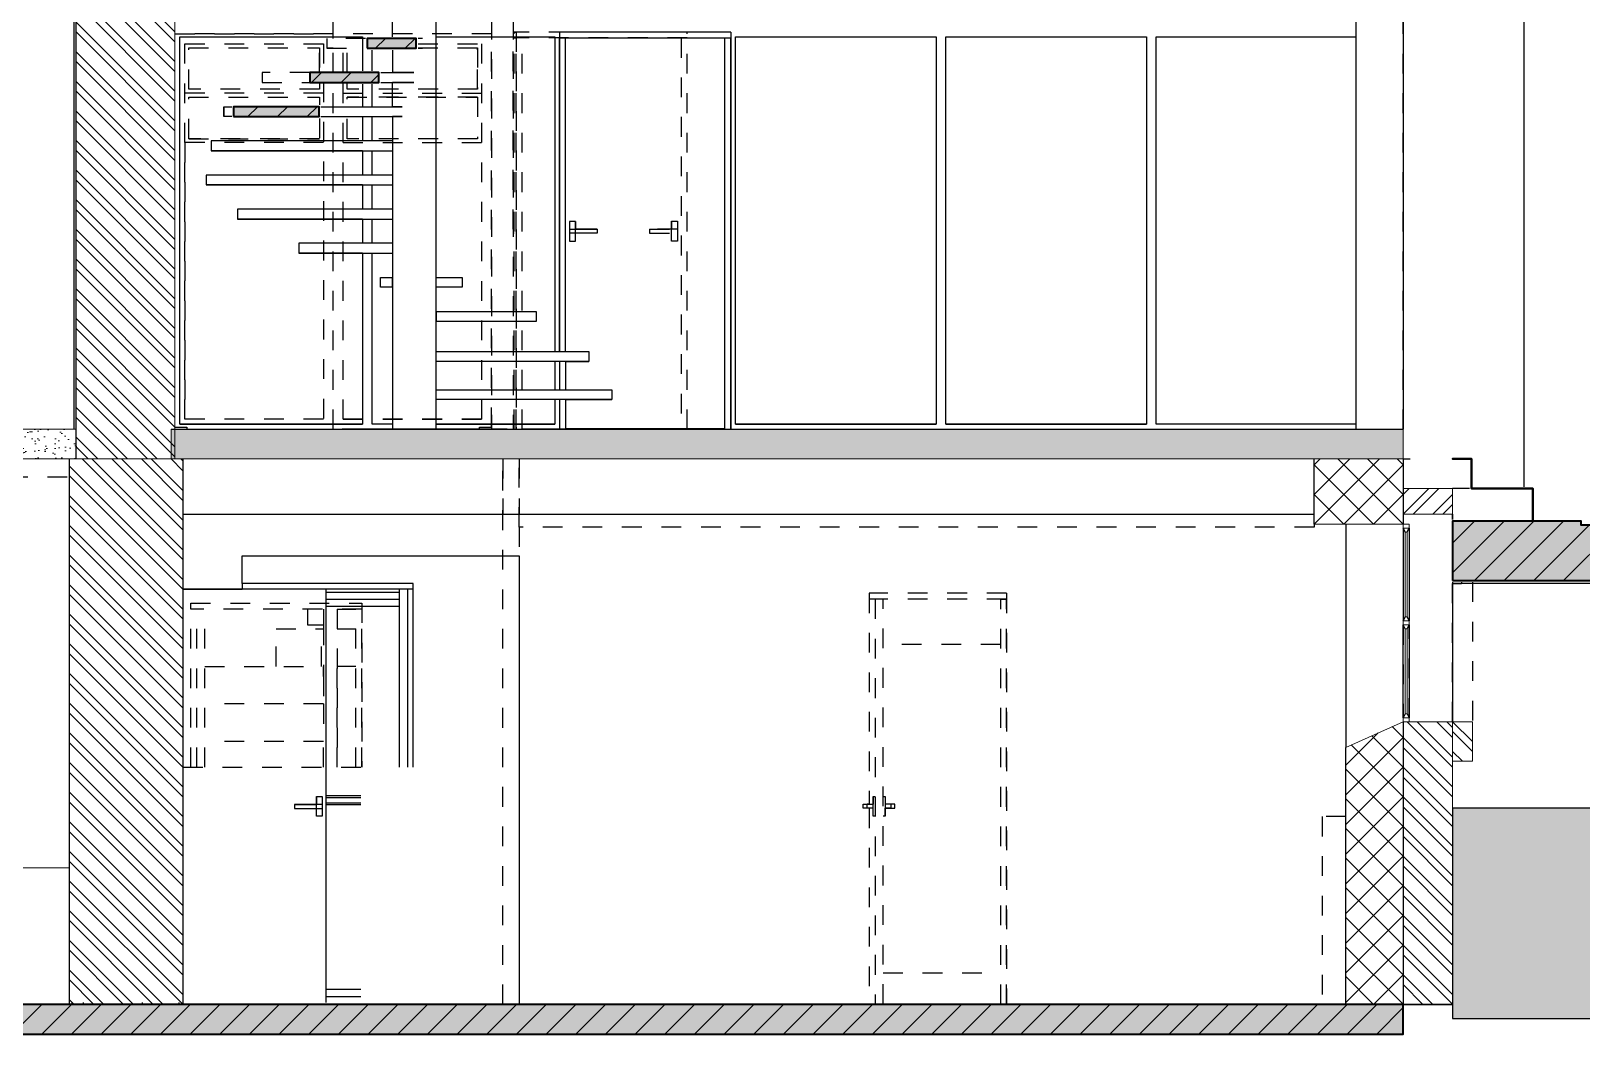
# Model space of a CAD drawing. Header units: metres. Extents: x -22.1 to 20.5, y -0.2 to 10.9.
# Drawn here: x -9.5 to -1.66, y -0.15 to 4.92 of the extents above; entities that cross this region are included whole.
import ezdxf

# ---------------------------------------------------------------- set-up
doc = ezdxf.new("R2010")
doc.units = ezdxf.units.M
doc.linetypes.add('DASH', pattern=[0.2, 0.1, -0.1])
for name, color, linetype in [('01_DALLE_EXT-S', 7, 'CONTINUOUS'), ('01_DALLE_EXT-S-SH', 7, 'CONTINUOUS'), ('01_DALLE_INT-R', 7, 'CONTINUOUS'), ('01_DALLE_INT-S', 7, 'CONTINUOUS'), ('01_DALLE_INT-S-SH', 7, 'CONTINUOUS'), ('02_MURS_MAISON-F', 7, 'CONTINUOUS'), ('02_MURS_MAISON-R', 7, 'CONTINUOUS'), ('02_MURS_MAISON-S', 7, 'CONTINUOUS'), ('02_MURS_MAISON-S-SH', 7, 'CONTINUOUS'), ('04_MENUISERIE-F', 7, 'CONTINUOUS'), ('04_MENUISERIE-R', 7, 'CONTINUOUS'), ('04_MENUISERIE-S', 7, 'CONTINUOUS'), ('06_CLOISON-F', 7, 'CONTINUOUS'), ('06_CLOISON-R', 7, 'CONTINUOUS'), ('07_DOUBLAGE-F', 7, 'CONTINUOUS'), ('07_DOUBLAGE-R', 7, 'CONTINUOUS'), ('07_DOUBLAGE-S', 7, 'CONTINUOUS'), ('07_DOUBLAGE-S-SH', 7, 'CONTINUOUS'), ('08_MEUBLES___SANITAIRE-R', 7, 'CONTINUOUS'), ('08_MEUBLES___SANITAIRE-S', 7, 'CONTINUOUS'), ('23_TN-S', 7, 'CONTINUOUS'), ('23_TN-S-SF', 7, 'CONTINUOUS'), ('LAYER0-F', 7, 'CONTINUOUS'), ('LAYER0-R', 7, 'CONTINUOUS'), ('Z_02_R_0-F', 7, 'CONTINUOUS'), ('Z_02_R_0-R', 7, 'CONTINUOUS'), ('Z_02_R_0-S', 7, 'CONTINUOUS'), ('Z_02_R_0-S-SF', 7, 'CONTINUOUS'), ('Z_02_R_0-S-SH', 7, 'CONTINUOUS'), ('Z_03_R-1-R', 7, 'CONTINUOUS'), ('Z_03_R-1-S', 7, 'CONTINUOUS'), ('Z_03_R-1-S-SF', 7, 'CONTINUOUS'), ('Z_03_R-1-S-SH', 7, 'CONTINUOUS'), ('Z_04_EXT_-F', 7, 'CONTINUOUS'), ('Z_04_EXT_-R', 7, 'CONTINUOUS'), ('Z_04_EXT_-S', 7, 'CONTINUOUS'), ('Z_04_EXT_-S-SF', 7, 'CONTINUOUS'), ('Z_04_EXT_-S-SH', 7, 'CONTINUOUS')]:
    doc.layers.add(name, color=color, linetype=linetype)
pattern_1 = [(45, (0, 0), (-0.07499985, 0.07499985), [])]

msp = doc.modelspace()

# ---------------------------------------------------------------- hatches: boundary and pattern name
at = {"layer": '01_DALLE_EXT-S-SH', "lineweight": 18}
h = msp.add_hatch(dxfattribs=at)
h.set_pattern_fill('ARCH screed', color=256, style=0, pattern_type=2)
h.set_pattern_definition([(37.5, (-12.041465, 2.76), (-0.0024094, 0.0736971), [0, -0.0581369, 0, -0.0650215, 0, -0.0621529]), (7.5, (-12.041465, 2.76), (0.0676903, 0.1079413), [0, -0.0313633, 0, -0.0523997, 0, -0.0200802]), (-32.5, (-12.08851, 2.76), (0.1191096, 0.0002164), [0, -0.019124, 0, -0.0688463, 0, -0.0898827]), (-42.5, (-12.08851, 2.76), (0.1149782, 0.0335693), [0, -0.009562, 0, -0.0451326, 0, -0.0516347])])
h.paths.add_polyline_path([(-12.0415, 2.91), (-12.0415, 2.76), (-9.2764, 2.76), (-9.2764, 2.91)], flags=16)
at = {"layer": '01_DALLE_INT-S-SH', "lineweight": 18}
h = msp.add_hatch(dxfattribs=at)
h.set_pattern_fill('ARCH screed', color=256, style=0, pattern_type=2)
h.set_pattern_definition([(37.5, (-8.796367, 2.76), (-0.00240937, 0.0736971), [0, -0.0581369, 0, -0.0650215, 0, -0.06215293]), (7.5, (-8.79637, 2.76), (0.0676903, 0.1079413), [0, -0.0313633, 0, -0.0523997, 0, -0.0200802]), (-32.5, (-8.84341, 2.76), (0.11910956, 0.00021645), [0, -0.019124, 0, -0.0688463, 0, -0.0898827]), (-42.5, (-8.84341, 2.76), (0.1149782, 0.0335693), [0, -0.009562, 0, -0.0451326, 0, -0.05163474])])
h.paths.add_polyline_path([(-8.7964, 2.76), (-2.5664, 2.76), (-2.5664, 2.91), (-2.6664, 2.91), (-8.7964, 2.91)], flags=16)
at = {"layer": '02_MURS_MAISON-S-SH', "lineweight": 18}
h = msp.add_hatch(dxfattribs=at)
h.set_pattern_fill('NEN metselwerk van baksteen (arcering)', color=256, style=0, pattern_type=2)
h.set_pattern_definition([(-45, (-9.27637, 5.87), (0.075, 0.075), []), (-45, (-9.27637, 5.82), (0.075, 0.075), [])])
h.paths.add_polyline_path([(-9.2764, 5.87), (-9.2764, 2.76), (-8.7764, 2.76), (-8.7764, 5.25), (-8.6264, 5.25), (-8.6264, 5.87)], flags=16)
h = msp.add_hatch(dxfattribs=at)
h.set_pattern_fill('NEN metselwerk van baksteen (arcering)', color=256, style=0, pattern_type=2)
h.set_pattern_definition([(135, (-8.73637, -4e-19), (-0.075, -0.075), []), (135, (-8.73637, 0.05), (-0.075, -0.075), [])])
h.paths.add_polyline_path([(-9.3114, 0), (-8.7364, 0), (-8.7364, 2.56), (-8.7364, 2.76), (-9.3114, 2.76), (-9.3114, 2.56)], flags=16)
h = msp.add_hatch(dxfattribs=at)
h.set_pattern_fill('NEN metselwerk van baksteen (arcering)', color=256, style=0, pattern_type=2)
h.set_pattern_definition([(45, (-2.56637, 2.48), (-0.075, 0.075), []), (45, (-2.51637, 2.48), (-0.075, 0.075), [])])
h.paths.add_polyline_path([(-2.5664, 2.48), (-2.3164, 2.48), (-2.3164, 2.61), (-2.5664, 2.61)], flags=16)
h = msp.add_hatch(dxfattribs=at)
h.set_pattern_fill('NEN metselwerk van baksteen (arcering)', color=256, style=0, pattern_type=2)
h.set_pattern_definition([(135, (-2.31637, -1e-15), (-0.075, -0.075), []), (135, (-2.31637, 0.05), (-0.075, -0.075), [])])
h.paths.add_polyline_path([(-2.5664, 0), (-2.3164, 0), (-2.3164, 1.43), (-2.5664, 1.43)], flags=16)
h = msp.add_hatch(dxfattribs=at)
h.set_pattern_fill('NEN metselwerk van baksteen (arcering)', color=256, style=0, pattern_type=2)
h.set_pattern_definition([(-45, (-2.31637, 1.43), (0.075, 0.075), []), (-45, (-2.31637, 1.38), (0.075, 0.075), [])])
h.paths.add_polyline_path([(-2.3164, 1.43), (-2.3164, 1.23), (-2.2164, 1.23), (-2.2164, 1.43)], flags=16)
at = {"layer": '07_DOUBLAGE-S-SH', "lineweight": 18}
h = msp.add_hatch(dxfattribs=at)
h.set_pattern_fill('NEN loofhout', color=256, style=0, pattern_type=2)
h.set_pattern_definition([(45, (-3.01637, 2.43), (-0.075, 0.075), []), (135, (-3.01637, 2.43), (-0.075, -0.075), [])])
h.paths.add_polyline_path([(-3.0164, 2.48), (-3.0164, 2.43), (-2.5664, 2.43), (-2.5664, 2.48), (-2.5664, 2.76), (-3.0164, 2.76)], flags=16)
h = msp.add_hatch(dxfattribs=at)
h.set_pattern_fill('NEN loofhout', color=256, style=0, pattern_type=2)
h.set_pattern_definition([(135, (-2.56637, -2e-14), (-0.075, -0.075), []), (225, (-2.56637, -2e-14), (0.075, -0.075), [])])
h.paths.add_polyline_path([(-2.8564, 0), (-2.5664, 0), (-2.5664, 1.43), (-2.8564, 1.3)], flags=16)
at = {"layer": '23_TN-S-SF', "true_color": 0xf5f5f5}
msp.add_hatch(color=7, dxfattribs=at).paths.add_polyline_path([(-2.3164, -0.0723), (19.5221, -0.0723), (19.5221, 0.9927), (-2.3164, 0.9927)], flags=16)
at = {"layer": 'Z_02_R_0-S-SF', "true_color": 0xf4f4f4}
for points in [[(-7.8039, 4.8373), (-7.5563, 4.8373), (-7.5563, 4.8873), (-7.8039, 4.8873)], [(-8.095, 4.6645), (-7.7449, 4.6645), (-7.7449, 4.7145), (-8.095, 4.7145)], [(-8.4803, 4.4918), (-8.0471, 4.4918), (-8.0471, 4.5418), (-8.4803, 4.5418)]]:
    msp.add_hatch(color=7, dxfattribs=at).paths.add_polyline_path(points, flags=16)
at = {"layer": 'Z_02_R_0-S-SH', "lineweight": 18, "true_color": 0x6e6e6e}
h = msp.add_hatch(dxfattribs=at)
h.set_pattern_fill('Skalp default', color=8, style=0, pattern_type=2)
h.set_pattern_definition(pattern_1)
h.paths.add_polyline_path([(-7.8039, 4.8373), (-7.5563, 4.8373), (-7.5563, 4.8873), (-7.8039, 4.8873)], flags=16)
h = msp.add_hatch(dxfattribs=at)
h.set_pattern_fill('Skalp default', color=8, style=0, pattern_type=2)
h.set_pattern_definition(pattern_1)
h.paths.add_polyline_path([(-8.095, 4.6645), (-7.7449, 4.6645), (-7.7449, 4.7145), (-8.095, 4.7145)], flags=16)
h = msp.add_hatch(dxfattribs=at)
h.set_pattern_fill('Skalp default', color=8, style=0, pattern_type=2)
h.set_pattern_definition(pattern_1)
h.paths.add_polyline_path([(-8.4803, 4.4918), (-8.0471, 4.4918), (-8.0471, 4.5418), (-8.4803, 4.5418)], flags=16)
at = {"layer": 'Z_03_R-1-S-SF', "true_color": 0xf4f4f4}
msp.add_hatch(color=7, dxfattribs=at).paths.add_polyline_path([(-19.1083, -0.15), (-2.5664, -0.15), (-2.5664, 0), (-8.7364, 0), (-9.3114, 0), (-12.4514, 0), (-19.1083, 0)], flags=16)
at = {"layer": 'Z_03_R-1-S-SH', "lineweight": 18, "true_color": 0x6e6e6e}
h = msp.add_hatch(dxfattribs=at)
h.set_pattern_fill('Skalp default', color=8, style=0, pattern_type=2)
h.set_pattern_definition(pattern_1)
h.paths.add_polyline_path([(-19.1083, -0.15), (-2.5664, -0.15), (-2.5664, 0), (-8.7364, 0), (-9.3114, 0), (-12.4514, 0), (-19.1083, 0)], flags=16)
at = {"layer": 'Z_04_EXT_-S-SF', "true_color": 0xf4f4f4}
msp.add_hatch(color=7, dxfattribs=at).paths.add_polyline_path([(-2.3164, 2.145), (-0.4564, 2.145), (-0.4564, 2.445), (-0.9012, 2.445), (-0.9012, 2.425), (-1.6666, 2.425), (-1.6666, 2.445), (-1.9114, 2.445), (-1.9114, 2.61), (-2.2214, 2.61), (-2.2214, 2.76), (-2.3164, 2.76), (-2.2214, 2.76), (-2.2214, 2.61), (-1.9114, 2.61), (-1.9114, 2.445), (-2.3164, 2.445)], flags=16)
at = {"layer": 'Z_04_EXT_-S-SH', "lineweight": 18, "true_color": 0x6e6e6e}
h = msp.add_hatch(dxfattribs=at)
h.set_pattern_fill('Skalp default', color=8, style=0, pattern_type=2)
h.set_pattern_definition(pattern_1)
h.paths.add_polyline_path([(-2.3164, 2.145), (-0.4564, 2.145), (-0.4564, 2.445), (-0.9012, 2.445), (-0.9012, 2.425), (-1.6666, 2.425), (-1.6666, 2.445), (-1.9114, 2.445), (-1.9114, 2.61), (-2.2214, 2.61), (-2.2214, 2.76), (-2.3164, 2.76), (-2.2214, 2.76), (-2.2214, 2.61), (-1.9114, 2.61), (-1.9114, 2.445), (-2.3164, 2.445)], flags=16)

# ---------------------------------------------------------------- linework, layer by layer
at = {"layer": '01_DALLE_EXT-S', "lineweight": 0}
msp.add_lwpolyline([(-12.0415, 2.91), (-12.0415, 2.76), (-9.2764, 2.76), (-9.2764, 2.91)], close=True, dxfattribs=at)
at = {"layer": '01_DALLE_INT-R', "color": 7, "linetype": 'DASH'}
for points in [[(-8.2653, 1.7101), (-8.2653, 1.9001)], [(-8.2653, 1.9001), (-8.0263, 1.9001)], [(-8.0362, 1.7101), (-8.0362, 1.9001)], [(-7.9562, 1.9001), (-7.8612, 1.9001)], [(-8.6263, 1.7101), (-8.0263, 1.7101)], [(-8.0263, 1.6586), (-8.0263, 1.5201)], [(-7.8612, 1.7101), (-7.9562, 1.7101)], [(-8.0263, 1.5201), (-8.6263, 1.5201)], [(-8.0263, 1.3301), (-8.6263, 1.3301)], [(-8.0263, 1.2001), (-8.0263, 1.3301)]]:
    msp.add_lwpolyline(points, dxfattribs=at)
at = {"layer": '01_DALLE_INT-S', "lineweight": 0}
msp.add_lwpolyline([(-8.7964, 2.76), (-2.5664, 2.76), (-2.5664, 2.91), (-2.6664, 2.91), (-8.7964, 2.91)], close=True, dxfattribs=at)
at = {"layer": '02_MURS_MAISON-F', "color": 7}
for points in [[(-8.7365, 2.48), (-3.0164, 2.48)], [(-2.3164, 2.4536), (-2.3164, 2.48)], [(-8.4365, 2.13), (-8.4365, 2.2699)], [(-8.4365, 2.2699), (-7.0365, 2.2699)], [(-7.0365, 2.2699), (-7.0365, 0.0086)]]:
    msp.add_lwpolyline(points, dxfattribs=at)
at = {"layer": '02_MURS_MAISON-R', "color": 7, "linetype": 'DASH'}
for points in [[(-7.0362, 2.415), (-7.0362, 2.7599)], [(-7.0362, 2.7599), (-7.0362, 2.48)], [(-7.0362, 2.48), (-3.0162, 2.48)], [(-2.3161, 2.48), (-2.3161, 2.4538)], [(-3.0162, 2.415), (-7.0362, 2.415)], [(-3.0162, 2.43), (-3.0162, 2.415)], [(-2.3161, 1.43), (-2.3161, 2.1363)], [(-2.2163, 2.1363), (-2.2163, 1.43)], [(-4.6014, 1.8201), (-5.1962, 1.8201)], [(-8.9412, -0.0001), (-8.9412, 0.0088)]]:
    msp.add_lwpolyline(points, dxfattribs=at)
at = {"layer": '02_MURS_MAISON-S', "lineweight": 0}
for points in [[(-9.2764, 5.87), (-9.2764, 2.76), (-8.7764, 2.76), (-8.7764, 5.25), (-8.6264, 5.25), (-8.6264, 5.87)], [(-9.3114, 0), (-8.7364, 0), (-8.7364, 2.56), (-8.7364, 2.76), (-9.3114, 2.76), (-9.3114, 2.56)], [(-2.5664, 2.48), (-2.3164, 2.48), (-2.3164, 2.61), (-2.5664, 2.61)], [(-2.5664, 0), (-2.3164, 0), (-2.3164, 1.43), (-2.5664, 1.43)], [(-2.3164, 1.43), (-2.3164, 1.23), (-2.2164, 1.23), (-2.2164, 1.43)]]:
    msp.add_lwpolyline(points, close=True, dxfattribs=at)
at = {"layer": '04_MENUISERIE-F', "color": 7}
for points in [[(-6.8315, 4.9199), (-6.8315, 3.3027)], [(-6.8315, 3.3027), (-6.8315, 4.8899)], [(-6.8315, 4.8899), (-5.9664, 4.8899)], [(-6.8015, 4.8899), (-6.8315, 4.8899)], [(-6.8015, 3.3027), (-6.8015, 4.8899)], [(-5.9963, 2.91), (-5.9963, 4.8899)], [(-5.9664, 4.9199), (-5.9664, 2.91)], [(-5.9664, 2.91), (-5.9664, 4.8899)], [(-6.7515, 3.9618), (-6.7815, 3.9618)], [(-6.7815, 3.9618), (-6.7815, 3.862)], [(-6.7815, 3.922), (-6.6415, 3.922)], [(-6.7515, 3.922), (-6.7515, 3.9618)], [(-6.7515, 3.9618), (-6.7515, 3.922)], [(-6.7515, 3.862), (-6.7515, 3.922)], [(-6.6415, 3.922), (-6.7515, 3.922)], [(-6.6415, 3.922), (-6.6415, 3.9019)], [(-6.6415, 3.9019), (-6.7815, 3.9019)], [(-6.7815, 3.862), (-6.7515, 3.862)], [(-6.8015, 3.2527), (-6.8015, 3.1099)], [(-6.8015, 3.0599), (-6.8015, 2.91)], [(-7.0964, 2.91), (-7.9313, 2.91)], [(-7.1277, 2.91), (-7.1051, 2.91)], [(-5.9963, 2.9118), (-6.8015, 2.9118)], [(-2.5663, 2.4099), (-2.5663, 1.94)], [(-2.5364, 2.4099), (-2.5364, 1.94)], [(-7.5714, 2.13), (-8.4365, 2.13)], [(-8.4365, 2.13), (-8.4365, 2.1)], [(-7.5714, 1.1998), (-7.5714, 2.13)], [(-7.5714, 2.1), (-8.7365, 2.1)], [(-8.7365, 2.1), (-8.4365, 2.1)], [(-8.0113, 0.0086), (-8.0113, 2.1)], [(-8.0113, 2.05), (-7.6415, 2.05)], [(-7.6415, 1.1998), (-7.6415, 2.1)], [(-7.6014, 2.1), (-7.6014, 1.1998)], [(-8.0113, 2.0149), (-7.6415, 2.0149)], [(-2.5663, 1.45), (-2.5663, 1.9199)], [(-2.5364, 1.9199), (-2.5364, 1.45)], [(-8.0614, 1.0119), (-8.0614, 1.052)], [(-8.0614, 1.052), (-8.0314, 1.052)], [(-8.0614, 1.052), (-8.0614, 1.0119)], [(-8.0314, 1.052), (-8.0314, 0.9519)], [(-7.8363, 1.0548), (-8.0113, 1.0548)], [(-7.8363, 1.0449), (-8.0113, 1.0449)], [(-8.0113, 1.0205), (-7.8363, 1.0205)], [(-8.0314, 1.0119), (-8.1713, 1.0119)], [(-8.1713, 1.0119), (-8.1713, 0.9918)], [(-8.1713, 1.0119), (-8.0614, 1.0119)], [(-8.1713, 0.9918), (-8.0314, 0.9918)], [(-8.0614, 0.9519), (-8.0614, 1.0119)], [(-8.0314, 0.9519), (-8.0614, 0.9519)], [(-8.0113, 1.0106), (-7.8363, 1.0106)], [(-7.8363, 0.0749), (-8.0113, 0.0749)], [(-8.0113, 0.0398), (-7.8363, 0.0398)]]:
    msp.add_lwpolyline(points, dxfattribs=at)
at = {"layer": '04_MENUISERIE-R', "color": 7, "linetype": 'DASH'}
for points in [[(-6.1863, 4.9199), (-7.0614, 4.9199)], [(-7.0614, 4.9199), (-7.0512, 4.9199)], [(-6.1863, 4.8899), (-7.0614, 4.8899)], [(-7.0614, 4.8899), (-7.0512, 4.8899)], [(-7.0512, 4.9199), (-7.0512, 2.91)], [(-7.0512, 2.91), (-7.0512, 4.8899)], [(-7.0212, 2.91), (-7.0212, 4.8899)], [(-6.2163, 4.8899), (-6.2163, 2.91)], [(-6.1863, 2.91), (-6.1863, 4.9199)], [(-7.0614, 3.922), (-7.0662, 3.922)], [(-6.2361, 3.922), (-6.3763, 3.922)], [(-6.3763, 3.922), (-6.3763, 3.9019)], [(-6.3763, 3.922), (-6.2663, 3.922)], [(-6.2663, 3.922), (-6.2663, 3.9621)], [(-6.2663, 3.9621), (-6.2361, 3.9621)], [(-6.2663, 3.9621), (-6.2663, 3.922)], [(-6.2663, 3.862), (-6.2663, 3.922)], [(-6.2361, 3.9621), (-6.2361, 3.862)], [(-7.0614, 3.9019), (-7.0662, 3.9019)], [(-6.3763, 3.9019), (-6.2361, 3.9019)], [(-6.2361, 3.862), (-6.2663, 3.862)], [(-7.0962, 2.91), (-6.3062, 2.91)], [(-7.0614, 2.912), (-7.0662, 2.912)], [(-7.0212, 2.912), (-6.2163, 2.912)], [(-6.2163, 2.91), (-7.0212, 2.91)], [(-6.3263, 2.91), (-7.0212, 2.91)], [(-6.8907, 2.91), (-6.9925, 2.91)], [(-6.3337, 2.91), (-6.3263, 2.91)], [(-6.3263, 2.912), (-6.3263, 2.91)], [(-6.2247, 2.91), (-6.2163, 2.91)], [(-2.5663, 2.4099), (-2.5663, 1.94)], [(-2.5364, 2.4099), (-2.5364, 1.94)], [(-5.2663, 2.0799), (-5.2663, 1.0121)], [(-4.5712, 2.05), (-5.2663, 2.05)], [(-5.2361, 2.05), (-5.2361, -0.0001)], [(-5.1962, 0.002), (-5.1962, 2.05)], [(-4.6014, -0.0001), (-4.6014, 2.05)], [(-4.6014, 2.05), (-4.5712, 2.05)], [(-4.5712, 2.0799), (-4.5712, -0.0001)], [(-4.5712, -0.0001), (-4.5712, 2.05)], [(-8.6964, 1.2001), (-8.6964, 2.0299)], [(-8.6964, 2.0299), (-7.8312, 2.0299)], [(-7.8312, 1.9999), (-8.6964, 1.9999)], [(-8.6661, 1.2001), (-8.6661, 1.9999)], [(-8.6263, 1.2001), (-8.6263, 1.9999)], [(-7.9562, 1.9999), (-7.8612, 1.9999)], [(-7.8612, 1.2001), (-7.8612, 1.9999)], [(-7.8312, 2.0299), (-7.8312, 1.2001)], [(-7.8312, 1.2001), (-7.8312, 1.9999)], [(-2.5663, 1.9199), (-2.5663, 1.45)], [(-2.5364, 1.45), (-2.5364, 1.9199)], [(-5.2463, 0.9519), (-5.2463, 1.052)], [(-5.2463, 1.052), (-5.2361, 1.052)], [(-5.2463, 1.052), (-5.2463, 1.0121)], [(-5.1962, 1.052), (-5.1863, 1.052)], [(-5.1863, 1.052), (-5.1863, 0.9519)], [(-5.2963, 0.9921), (-5.2963, 1.0121)], [(-5.2963, 1.0121), (-5.2463, 1.0121)], [(-5.2463, 0.9921), (-5.2963, 0.9921)], [(-5.2763, 0.9921), (-5.2763, 1.0121)], [(-5.2663, 1.0121), (-5.2763, 1.0121)], [(-5.2361, 0.9519), (-5.2463, 0.9519)], [(-5.1863, 0.9519), (-5.1962, 0.9519)], [(-5.1363, 1.0121), (-5.1863, 1.0121)], [(-5.1863, 0.9519), (-5.1863, 0.9921)], [(-5.1863, 0.9921), (-5.1363, 0.9921)], [(-5.1564, 0.9921), (-5.1863, 0.9921)], [(-5.1564, 1.0121), (-5.1564, 0.9921)], [(-5.1363, 0.9921), (-5.1363, 1.0121)], [(-9.3113, 0.002), (-9.2562, 0.002)], [(-9.2963, -0.0001), (-9.2963, 0.0088)], [(-9.2963, 0.0088), (-9.2963, 0.002)], [(-9.2562, 0.002), (-9.2562, -0.0001)], [(-9.2412, 0.0088), (-9.2412, -0.0001)], [(-5.2361, 0.002), (-4.6014, 0.002)], [(-5.2361, -0.0001), (-4.6014, -0.0001)]]:
    msp.add_lwpolyline(points, dxfattribs=at)
at = {"layer": '04_MENUISERIE-S', "lineweight": 0}
for points in [[(-2.5664, 2.43), (-2.5664, 2.41), (-2.5564, 2.39), (-2.5664, 2.41), (-2.5364, 2.41), (-2.5464, 2.39), (-2.5364, 2.41), (-2.5364, 2.43)], [(-2.5564, 2.39), (-2.5564, 1.96), (-2.5464, 1.96), (-2.5464, 2.39)], [(-2.5664, 1.94), (-2.5664, 1.92), (-2.5564, 1.9), (-2.5664, 1.92), (-2.5364, 1.92), (-2.5464, 1.9), (-2.5364, 1.92), (-2.5364, 1.94), (-2.5464, 1.96), (-2.5364, 1.94), (-2.5664, 1.94), (-2.5564, 1.96)], [(-2.5564, 1.9), (-2.5564, 1.47), (-2.5464, 1.47), (-2.5464, 1.9)], [(-2.5664, 1.43), (-2.5364, 1.43), (-2.5364, 1.45), (-2.5464, 1.47), (-2.5364, 1.45), (-2.5664, 1.45), (-2.5564, 1.47), (-2.5664, 1.45)]]:
    msp.add_lwpolyline(points, close=True, dxfattribs=at)
at = {"layer": '06_CLOISON-F', "color": 7}
for points in [[(-8.7515, 2.9349), (-8.7515, 4.895)], [(-8.7515, 4.895), (-7.829, 4.895)], [(-7.829, 4.895), (-7.829, 4.7233)], [(-7.4563, 4.895), (-6.8564, 4.895)], [(-6.8564, 4.895), (-6.8564, 3.3027)], [(-5.9664, 4.9199), (-6.8315, 4.9199)], [(-5.9415, 2.9349), (-5.9415, 4.895)], [(-5.9415, 4.895), (-4.928, 4.895)], [(-4.928, 4.895), (-4.928, 2.9349)], [(-4.878, 2.9349), (-4.878, 4.895)], [(-4.878, 4.895), (-3.8648, 4.895)], [(-3.8648, 4.895), (-3.8648, 2.9349)], [(-3.8147, 2.9349), (-3.8147, 4.895)], [(-3.8147, 4.895), (-2.8064, 4.895)], [(-7.7789, 4.7233), (-7.7789, 4.8285)], [(-7.829, 4.6558), (-7.829, 4.5417)], [(-7.7789, 4.5417), (-7.7789, 4.6558)], [(-7.829, 4.4917), (-7.829, 4.369)], [(-7.7789, 4.369), (-7.7789, 4.4917)], [(-7.829, 4.319), (-7.829, 4.1963)], [(-7.7789, 4.1963), (-7.7789, 4.319)], [(-7.829, 4.1462), (-7.829, 4.0236)], [(-7.7789, 4.0236), (-7.7789, 4.1462)], [(-7.829, 3.9735), (-7.829, 3.8508)], [(-7.7789, 3.8508), (-7.7789, 3.9735)], [(-7.829, 3.8008), (-7.829, 2.9349)], [(-7.7789, 2.9349), (-7.7789, 3.8008)], [(-6.8564, 3.2527), (-6.8564, 3.1099)], [(-6.8315, 3.2527), (-6.8315, 3.1099)], [(-6.8564, 3.0599), (-6.8564, 2.9349)], [(-6.8315, 3.0599), (-6.8315, 2.91)], [(-7.829, 2.9349), (-8.7515, 2.9349)], [(-8.7515, 2.9349), (-7.829, 2.9349)], [(-7.6763, 2.9349), (-7.7789, 2.9349)], [(-6.8564, 2.9349), (-7.4563, 2.9349)], [(-7.4563, 2.9349), (-6.8564, 2.9349)], [(-4.928, 2.9349), (-5.9415, 2.9349)], [(-5.9415, 2.9349), (-4.928, 2.9349)], [(-3.8648, 2.9349), (-4.878, 2.9349)], [(-4.878, 2.9349), (-3.8648, 2.9349)], [(-2.8064, 2.9349), (-3.8147, 2.9349)]]:
    msp.add_lwpolyline(points, dxfattribs=at)
at = {"layer": '06_CLOISON-R', "color": 7, "linetype": 'DASH'}
for points in [[(-7.9763, 4.8874), (-7.9763, 5.6801)], [(-7.1762, 5.1828), (-7.1762, 2.91)], [(-7.0662, 5.1828), (-7.0662, 2.91)], [(-7.1762, 4.91), (-8.7761, 4.91)], [(-8.7761, 4.91), (-7.9763, 4.91)], [(-7.1762, 2.9199), (-7.1762, 4.91)], [(-7.0614, 4.9199), (-7.0662, 4.9199)], [(-7.0662, 3.922), (-7.0662, 4.9199)], [(-7.0614, 2.91), (-7.0614, 4.9199)], [(-8.7263, 2.9601), (-8.7263, 4.86)], [(-8.7263, 4.86), (-8.0263, 4.86)], [(-8.7063, 4.6301), (-8.7063, 4.8399)], [(-8.7063, 4.8399), (-8.0461, 4.8399)], [(-8.0461, 4.8399), (-8.0461, 4.7144)], [(-8.0461, 4.7144), (-8.0461, 4.8399)], [(-8.0263, 4.86), (-8.0263, 4.7144)], [(-7.9763, 4.7144), (-7.9763, 4.8374)], [(-7.9262, 4.7144), (-7.9262, 4.8374)], [(-7.9062, 4.7144), (-7.9062, 4.8374)], [(-7.5473, 4.86), (-7.2262, 4.86)], [(-7.5473, 4.8399), (-7.2463, 4.8399)], [(-7.2463, 4.8399), (-7.2463, 4.6301)], [(-7.2463, 4.6301), (-7.2463, 4.8399)], [(-7.2262, 4.86), (-7.2262, 2.9601)], [(-8.0461, 4.6301), (-8.7063, 4.6301)], [(-8.0461, 4.6646), (-8.0461, 4.6301)], [(-8.0263, 4.6646), (-8.0263, 2.9601)], [(-7.9763, 2.91), (-7.9763, 4.6646)], [(-7.9262, 2.9601), (-7.9262, 4.6646)], [(-7.9062, 4.6301), (-7.9062, 4.6646)], [(-7.2463, 4.6301), (-7.9062, 4.6301)], [(-8.0263, 4.61), (-8.7263, 4.61)], [(-8.7063, 4.3799), (-8.7063, 4.59)], [(-8.7063, 4.59), (-8.0461, 4.59)], [(-8.0461, 4.59), (-8.0461, 4.5506)], [(-7.9262, 4.61), (-7.2262, 4.61)], [(-7.9062, 4.59), (-7.2463, 4.59)], [(-7.9062, 4.3799), (-7.9062, 4.59)], [(-7.2463, 4.59), (-7.9062, 4.59)], [(-7.2463, 4.59), (-7.2463, 4.3799)], [(-8.0461, 4.483), (-8.0461, 4.3799)], [(-8.0263, 4.3601), (-8.7263, 4.3601)], [(-8.7263, 4.3601), (-8.7263, 2.9601)], [(-8.0461, 4.3799), (-8.7063, 4.3799)], [(-8.7063, 4.3799), (-8.0461, 4.3799)], [(-7.9262, 4.3601), (-7.2262, 4.3601)], [(-7.2463, 4.3799), (-7.9062, 4.3799)], [(-8.7761, 2.9199), (-8.7162, 2.9199)], [(-8.0263, 2.9601), (-8.7263, 2.9601)], [(-8.7162, 2.9199), (-8.7162, 2.91)], [(-8.7162, 2.91), (-7.2364, 2.91)], [(-7.2262, 2.9601), (-7.9262, 2.9601)], [(-7.9262, 2.9601), (-7.2262, 2.9601)], [(-7.2364, 2.91), (-7.2364, 2.9199)], [(-7.2364, 2.9199), (-7.1762, 2.9199)], [(-6.2963, 2.912), (-6.2963, 2.91)], [(-7.1193, -0.0001), (-7.1193, 2.7599)], [(-7.1193, 2.7599), (-7.1193, 2.48)], [(-11.8213, 2.67), (-9.3113, 2.67)], [(-8.7362, 2.48), (-7.0362, 2.48)], [(-7.0362, 2.415), (-7.0362, -0.0001)], [(-7.9562, 1.9999), (-7.9562, 1.2001)], [(-8.0263, 1.9179), (-8.0263, 1.6586)], [(-8.0263, 1.6586), (-8.0263, 1.7101)], [(-7.9562, 1.2001), (-7.9562, 1.7101)], [(-8.0263, 1.5201), (-8.0263, 1.3301)]]:
    msp.add_lwpolyline(points, dxfattribs=at)
at = {"layer": '07_DOUBLAGE-F', "color": 7}
for points in [[(-2.8064, 5.0799), (-2.8064, 2.91)], [(-2.5663, 5.0799), (-2.5663, 2.91)], [(-2.8564, 2.43), (-2.8564, 1.2999)], [(-8.0113, 2.085), (-7.6415, 2.085)]]:
    msp.add_lwpolyline(points, dxfattribs=at)
at = {"layer": '07_DOUBLAGE-R', "color": 7, "linetype": 'DASH'}
for points in [[(-2.8064, 5.0799), (-2.8064, 2.91)], [(-2.5663, 2.91), (-2.5663, 5.0799)], [(-2.8561, 2.43), (-2.8561, 1.2999)], [(-4.5712, 2.0799), (-5.2663, 2.0799)], [(-5.2663, 0.9921), (-5.2663, -0.0001)], [(-8.7563, 0.0088), (-8.7563, -0.0001)]]:
    msp.add_lwpolyline(points, dxfattribs=at)
at = {"layer": '07_DOUBLAGE-S', "lineweight": 0}
for points in [[(-3.0164, 2.48), (-3.0164, 2.43), (-2.5664, 2.43), (-2.5664, 2.48), (-2.5664, 2.76), (-3.0164, 2.76)], [(-2.8564, 0), (-2.5664, 0), (-2.5664, 1.43), (-2.8564, 1.3)]]:
    msp.add_lwpolyline(points, close=True, dxfattribs=at)
at = {"layer": '08_MEUBLES___SANITAIRE-R', "color": 7, "linetype": 'DASH'}
for points in [[(-8.7362, 1.2001), (-7.8363, 1.2001)], [(-2.8561, 0.9499), (-2.9763, 0.9499)], [(-2.9763, 0.9499), (-2.9763, -0.0001)]]:
    msp.add_lwpolyline(points, dxfattribs=at)
at = {"layer": '08_MEUBLES___SANITAIRE-S', "lineweight": 0}
msp.add_lwpolyline([(-9.9114, 0.69), (-9.9114, 0.6175), (-9.9114, 0), (-9.3114, 0), (-9.3114, 0.6175), (-9.3114, 0.69)], close=True, dxfattribs=at)
at = {"layer": '23_TN-S'}
msp.add_lwpolyline([(-2.3164, -0.0723), (19.5221, -0.0723), (19.5221, 0.9927), (-2.3164, 0.9927)], close=True, dxfattribs=at)
at = {"layer": 'LAYER0-F', "color": 7}
for points in [[(-9.2765, 2.7599), (-9.2765, 5.8699)], [(-8.0951, 4.6644), (-8.0951, 4.7144)], [(-8.0951, 4.7144), (-8.0951, 4.7144)], [(-8.0951, 4.6644), (-8.0951, 4.7144)], [(-8.0951, 4.6644), (-8.0951, 4.6644)], [(-8.0471, 4.5417), (-8.0471, 4.4917)], [(-8.7964, 2.91), (-2.5663, 2.91)], [(-9.3113, 2.7599), (-9.3113, -0.0001)], [(-8.7365, 2.7599), (-8.7365, -0.0001)], [(-3.0164, 2.43), (-3.0164, 2.7599)], [(-2.5663, 2.7599), (-2.5663, 2.43)], [(-2.3164, 2.7599), (-2.2214, 2.7599)], [(-2.2214, 2.7599), (-2.2214, 2.6098)], [(-2.2214, 2.6098), (-1.9115, 2.6098)], [(-1.9115, 2.6098), (-1.9115, 2.4449)], [(-2.3164, 2.4449), (-1.6667, 2.4449)], [(-2.5564, 2.3898), (-2.5663, 2.4099)], [(-2.5465, 2.3898), (-2.5364, 2.4099)], [(-2.3164, 2.1361), (-2.3164, 1.43)], [(-0.6763, 2.13), (-2.3164, 2.13)], [(-2.3164, 2.13), (-2.2719, 2.13)], [(-2.2719, 2.1361), (-2.2719, 2.13)], [(-2.5663, 1.94), (-2.5564, 1.9598)], [(-2.5564, 1.8999), (-2.5663, 1.9199)], [(-2.5465, 1.9598), (-2.5364, 1.94)], [(-2.5465, 1.8999), (-2.5364, 1.9199)], [(-2.5564, 1.4698), (-2.5663, 1.45)], [(-2.5663, 1.43), (-2.5663, -0.0001)], [(-2.5465, 1.4698), (-2.5364, 1.45)], [(-2.8564, -0.0001), (-2.8564, 1.2999)], [(-9.3113, 0.6898), (-9.3113, -0.0001)], [(-9.3113, -0.0001), (-18.1632, -0.0001)], [(-8.7365, -0.0001), (-2.3164, -0.0001)], [(-2.3164, -0.0001), (-2.5663, -0.0001)]]:
    msp.add_lwpolyline(points, dxfattribs=at)
at = {"layer": 'LAYER0-R', "color": 7, "linetype": 'DASH'}
for points in [[(-9.2762, 2.7599), (-9.2762, 5.8701)], [(-8.0949, 4.6646), (-8.0949, 4.7144)], [(-8.0469, 4.5417), (-8.0469, 4.5417)], [(-8.0469, 4.5417), (-8.0469, 4.4919)], [(-8.0469, 4.4919), (-8.0469, 4.4919)], [(-8.0469, 4.4919), (-8.0469, 4.4919)], [(-8.7962, 2.91), (-2.5663, 2.91)], [(-9.3113, 2.7599), (-9.3113, -0.0001)], [(-8.7362, 2.7599), (-8.7362, -0.0001)], [(-3.0162, 2.43), (-3.0162, 2.7599)], [(-2.5663, 2.7599), (-2.5663, 2.43)], [(-2.3161, 2.7599), (-2.2211, 2.7599)], [(-2.2211, 2.7599), (-2.2211, 2.61)], [(-2.2211, 2.61), (-1.9113, 2.61)], [(-1.9113, 2.61), (-1.9113, 2.4449)], [(-2.3161, 2.4449), (-1.6664, 2.4449)], [(-2.5562, 2.3901), (-2.5663, 2.4099)], [(-2.5463, 2.3901), (-2.5364, 2.4099)], [(-2.5663, 1.94), (-2.5562, 1.9601)], [(-2.5562, 1.9001), (-2.5663, 1.9199)], [(-2.5463, 1.9601), (-2.5364, 1.94)], [(-2.5463, 1.9001), (-2.5364, 1.9199)], [(-2.5562, 1.4701), (-2.5663, 1.45)], [(-2.5663, 1.43), (-2.5663, -0.0001)], [(-2.5463, 1.4701), (-2.5364, 1.45)], [(-2.8561, -0.0001), (-2.8561, 1.2999)], [(-9.3113, 0.6901), (-9.3113, -0.0001)], [(-9.3113, -0.0001), (-19.1083, -0.0001)], [(-8.7362, -0.0001), (-2.3161, -0.0001)], [(-2.3161, -0.0001), (-2.5663, -0.0001)]]:
    msp.add_lwpolyline(points, dxfattribs=at)
at = {"layer": 'Z_02_R_0-F', "color": 7}
for points in [[(-9.2864, 2.91), (-9.2864, 5.8612)], [(-7.6763, 4.896), (-7.6763, 5.8699)], [(-7.4563, 2.91), (-7.4563, 5.0012)], [(-7.5562, 4.8872), (-7.5564, 4.8872)], [(-7.5249, 4.8872), (-7.5475, 4.8872)], [(-7.6763, 4.8285), (-7.6763, 4.7144)], [(-7.5562, 4.8371), (-7.5564, 4.8371)], [(-7.5249, 4.8371), (-7.5475, 4.8371)], [(-7.7444, 4.7144), (-7.7449, 4.7144)], [(-7.7362, 4.7144), (-7.5689, 4.7144)], [(-7.5689, 4.7144), (-7.6763, 4.7144)], [(-7.7444, 4.6644), (-7.7449, 4.6644)], [(-7.7362, 4.6644), (-7.5689, 4.6644)], [(-7.6763, 4.5417), (-7.6763, 4.6644)], [(-7.5689, 4.6644), (-7.6763, 4.6644)], [(-8.5297, 4.4917), (-8.5297, 4.5417)], [(-8.5297, 4.5417), (-8.4891, 4.5417)], [(-8.5297, 4.5417), (-8.5297, 4.4917)], [(-8.4891, 4.4917), (-8.5297, 4.4917)], [(-8.4802, 4.5417), (-8.4807, 4.5417)], [(-8.4802, 4.4917), (-8.4807, 4.4917)], [(-8.0456, 4.5417), (-8.0471, 4.5417)], [(-8.0456, 4.4917), (-8.0471, 4.4917)], [(-8.0383, 4.5417), (-7.6275, 4.5417)], [(-8.0383, 4.4917), (-7.6275, 4.4917)], [(-7.6275, 4.5417), (-7.6763, 4.5417)], [(-7.6763, 4.4917), (-7.6763, 2.91)], [(-7.6275, 4.4917), (-7.6763, 4.4917)], [(-7.6763, 4.369), (-8.5943, 4.369)], [(-8.5943, 4.369), (-8.5943, 4.319)], [(-8.5943, 4.319), (-7.6763, 4.319)], [(-7.829, 4.319), (-8.5943, 4.319)], [(-7.6763, 4.1963), (-8.6181, 4.1963)], [(-8.6181, 4.1963), (-8.6181, 4.1462)], [(-8.6181, 4.1462), (-7.6763, 4.1462)], [(-7.829, 4.1462), (-8.6181, 4.1462)], [(-7.6763, 4.0236), (-8.4609, 4.0236)], [(-8.4609, 4.0236), (-8.4609, 3.9735)], [(-8.4609, 3.9735), (-7.6763, 3.9735)], [(-7.829, 3.9735), (-8.4609, 3.9735)], [(-7.6763, 3.8508), (-8.1495, 3.8508)], [(-8.1495, 3.8508), (-8.1495, 3.8008)], [(-8.1495, 3.8008), (-7.6763, 3.8008)], [(-7.829, 3.8008), (-8.1495, 3.8008)], [(-7.7373, 3.6281), (-7.7373, 3.6781)], [(-7.7373, 3.6781), (-7.6763, 3.6781)], [(-7.6763, 3.6281), (-7.7373, 3.6281)], [(-7.6763, 3.6281), (-7.6763, 3.6781)], [(-7.4563, 3.6781), (-7.3248, 3.6781)], [(-7.3248, 3.6281), (-7.4563, 3.6281)], [(-7.3248, 3.6781), (-7.3248, 3.6281)], [(-7.4563, 3.5054), (-6.9509, 3.5054)], [(-7.4563, 3.5054), (-7.4563, 3.4554)], [(-6.9509, 3.4554), (-7.4563, 3.4554)], [(-6.9509, 3.5054), (-6.9509, 3.4554)], [(-7.4563, 3.3027), (-6.6832, 3.3027)], [(-6.6832, 3.3027), (-6.6832, 3.2527)], [(-6.6832, 3.2527), (-7.4563, 3.2527)], [(-6.8015, 3.2527), (-6.6832, 3.2527)], [(-7.4563, 3.1099), (-6.5676, 3.1099)], [(-6.5676, 3.0599), (-7.4563, 3.0599)], [(-6.8015, 3.0599), (-6.5676, 3.0599)], [(-6.5676, 3.1099), (-6.5676, 3.0599)]]:
    msp.add_lwpolyline(points, dxfattribs=at)
at = {"layer": 'Z_02_R_0-R', "color": 7, "linetype": 'DASH'}
for points in [[(-7.8124, 4.8874), (-8.0085, 4.8874)], [(-8.0085, 4.8874), (-8.0085, 4.8374)], [(-7.8041, 4.8874), (-7.8038, 4.8874)], [(-8.0085, 4.8374), (-7.8124, 4.8374)], [(-7.9763, 4.8374), (-8.0085, 4.8374)], [(-7.8041, 4.8374), (-7.8038, 4.8374)], [(-8.0949, 4.7144), (-8.3354, 4.7144)], [(-8.3354, 4.7144), (-8.3354, 4.6646)], [(-8.3354, 4.6646), (-8.0949, 4.6646)], [(-8.1043, 1.9179), (-8.1043, 1.9999)], [(-8.0263, 1.9999), (-8.0263, 1.9179)], [(-8.0263, 1.9179), (-8.1043, 1.9179)]]:
    msp.add_lwpolyline(points, dxfattribs=at)
at = {"layer": 'Z_02_R_0-S', "lineweight": 35}
for points in [[(-7.8039, 4.8373), (-7.5563, 4.8373), (-7.5563, 4.8873), (-7.8039, 4.8873)], [(-8.095, 4.6645), (-7.7449, 4.6645), (-7.7449, 4.7145), (-8.095, 4.7145)], [(-8.4803, 4.4918), (-8.0471, 4.4918), (-8.0471, 4.5418), (-8.4803, 4.5418)]]:
    msp.add_lwpolyline(points, close=True, dxfattribs=at)
at = {"layer": 'Z_03_R-1-R', "color": 7, "linetype": 'DASH'}
msp.add_lwpolyline([(-5.1962, 0.16), (-4.6014, 0.16)], dxfattribs=at)
at = {"layer": 'Z_03_R-1-S', "lineweight": 35}
msp.add_lwpolyline([(-19.1083, -0.15), (-2.5664, -0.15), (-2.5664, 0), (-8.7364, 0), (-9.3114, 0), (-12.4514, 0), (-19.1083, 0)], close=True, dxfattribs=at)
at = {"layer": 'Z_04_EXT_-F', "color": 7}
for points in [[(-1.9565, 5.3212), (-1.9565, 2.6187)], [(-2.5663, 2.7599), (-2.5313, 2.7599)], [(-2.23, 2.6098), (-2.3164, 2.6098)]]:
    msp.add_lwpolyline(points, dxfattribs=at)
at = {"layer": 'Z_04_EXT_-R', "color": 7, "linetype": 'DASH'}
for points in [[(-1.9562, 5.3212), (-1.9562, 2.6187)], [(-2.5663, 2.7599), (-2.5313, 2.7599)], [(-2.23, 2.61), (-2.3161, 2.61)]]:
    msp.add_lwpolyline(points, dxfattribs=at)
at = {"layer": 'Z_04_EXT_-S', "lineweight": 35}
msp.add_lwpolyline([(-2.3164, 2.145), (-0.4564, 2.145), (-0.4564, 2.445), (-0.9012, 2.445), (-0.9012, 2.425), (-1.6666, 2.425), (-1.6666, 2.445), (-1.9114, 2.445), (-1.9114, 2.61), (-2.2214, 2.61), (-2.2214, 2.76), (-2.3164, 2.76), (-2.2214, 2.76), (-2.2214, 2.61), (-1.9114, 2.61), (-1.9114, 2.445), (-2.3164, 2.445)], close=True, dxfattribs=at)

doc.saveas('drawing.dxf')
